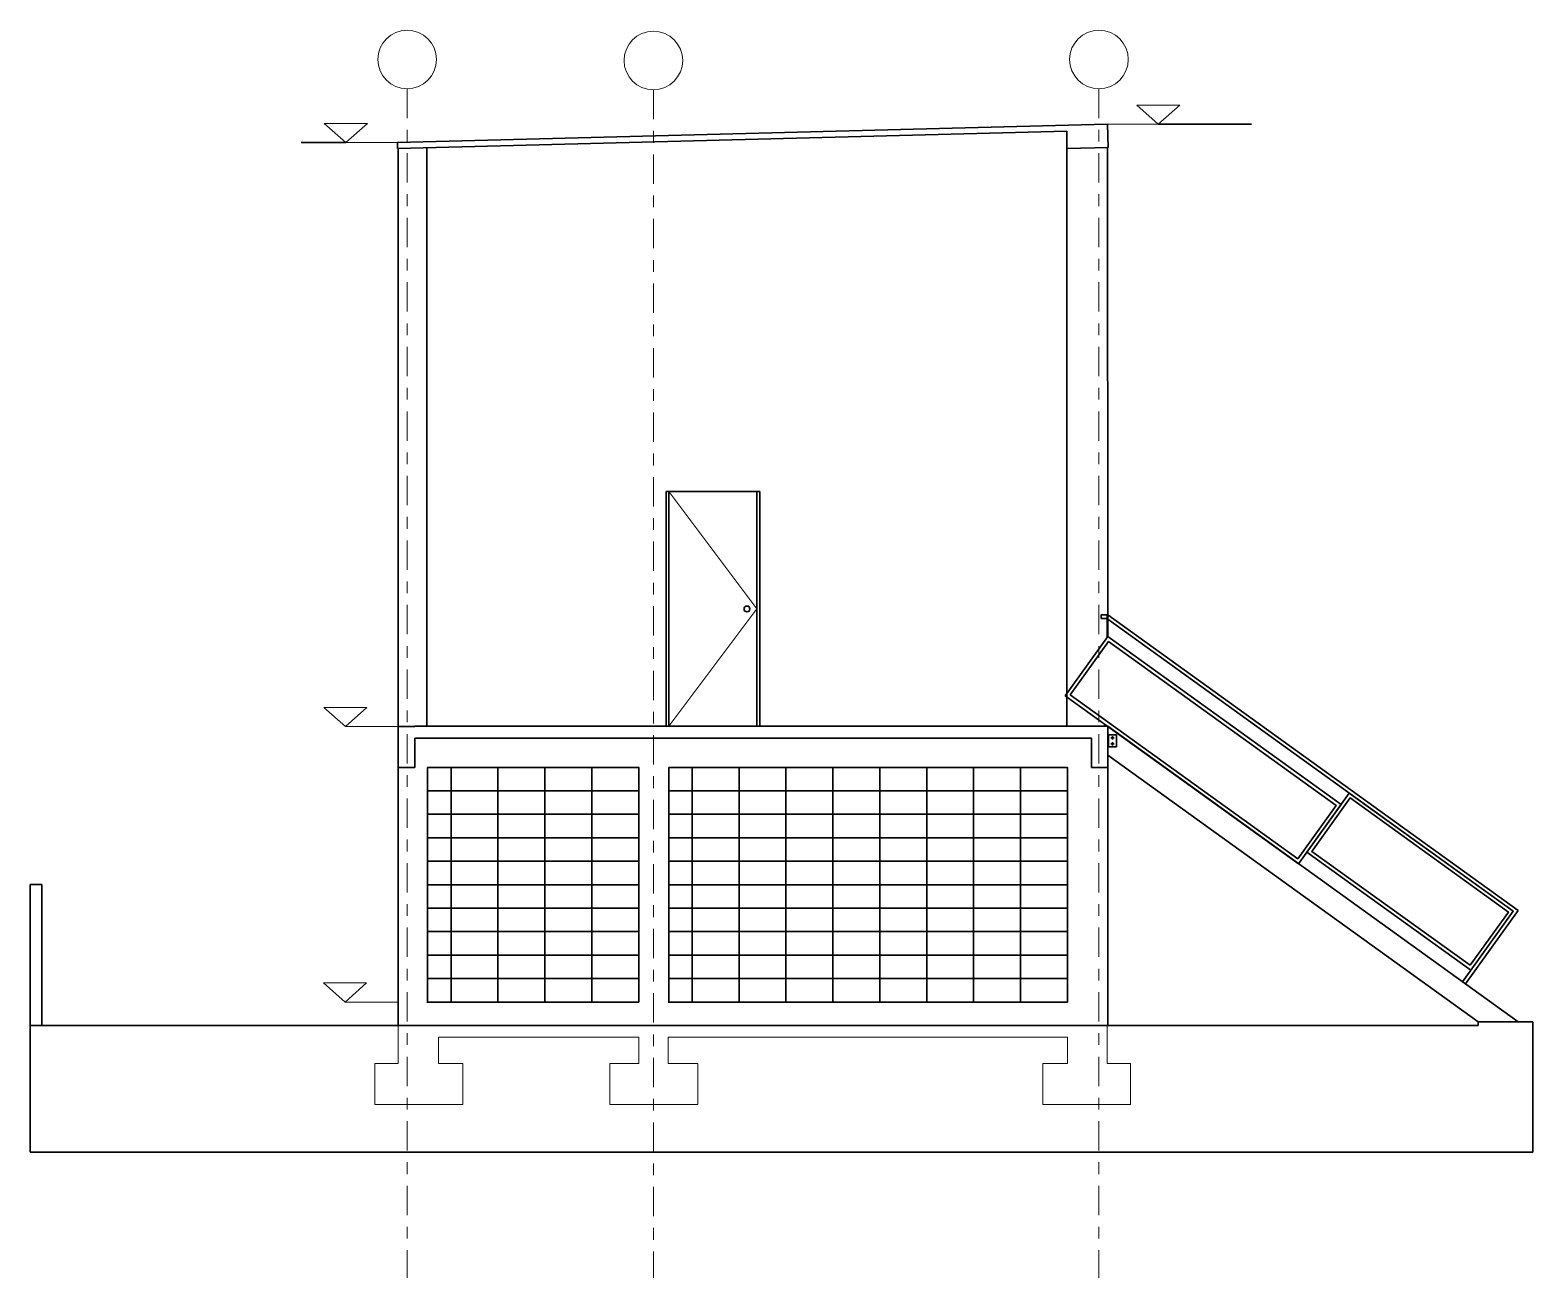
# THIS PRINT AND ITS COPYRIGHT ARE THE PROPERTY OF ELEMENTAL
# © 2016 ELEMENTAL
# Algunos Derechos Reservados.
# Model space of a CAD drawing. Header units: metres. Extents: x -111 to 15, y -108 to -10.
# Drawn here: x -110.85 to -98.04, y -58.62 to -47.99 of the extents above; entities that cross this region are included whole.
import ezdxf

# ---------------------------------------------------------------- set-up
doc = ezdxf.new("R2010")
doc.units = ezdxf.units.M
doc.header["$LTSCALE"] = 5
doc.header["$MEASUREMENT"] = 0
doc.linetypes.add('CENTER', pattern=[2, 1.25, -0.25, 0.25, -0.25])
for name, color, linetype, lineweight in [('A-ANNO-SYMB', 3, 'Continuous', 18), ('A-ELEV-MBE1', 7, 'Continuous', 35), ('A-SECT-MCUT', 7, 'Continuous', 35)]:
    doc.layers.add(name, color=color, linetype=linetype, lineweight=lineweight)

msp = doc.modelspace()

# ---------------------------------------------------------------- linework, layer by layer
at = {"layer": 'A-ANNO-SYMB', "ltscale": 0.003}
for p, q in [((-107.713, -56.473), (-107.713, -56.723)), ((-101.668, -56.473), (-101.668, -56.723)), ((-105.663, -56.573), (-107.371, -56.573)), ((-107.371, -56.573), (-107.371, -56.723)), ((-105.663, -56.573), (-105.663, -56.798)), ((-102.007, -56.572), (-105.413, -56.573)), ((-105.413, -56.573), (-105.413, -56.798)), ((-102.007, -56.572), (-102.007, -56.798)), ((-107.713, -56.648), (-107.713, -56.798)), ((-107.371, -56.648), (-107.371, -56.798)), ((-101.668, -56.648), (-101.668, -56.798)), ((-107.912, -56.798), (-107.912, -57.148)), ((-107.713, -56.798), (-107.912, -56.798)), ((-107.162, -56.798), (-107.371, -56.798)), ((-107.162, -56.798), (-107.162, -57.148)), ((-105.908, -56.798), (-105.908, -57.148)), ((-105.709, -56.798), (-105.908, -56.798)), ((-105.663, -56.798), (-105.709, -56.798)), ((-105.367, -56.798), (-105.413, -56.798)), ((-105.158, -56.798), (-105.367, -56.798)), ((-105.158, -56.798), (-105.158, -57.148)), ((-102.218, -56.798), (-102.218, -57.148)), ((-102.218, -56.798), (-102.007, -56.798)), ((-101.668, -56.798), (-101.468, -56.798)), ((-101.468, -56.798), (-101.468, -57.148)), ((-107.162, -57.148), (-107.912, -57.148)), ((-105.158, -57.148), (-105.908, -57.148)), ((-102.218, -57.148), (-101.468, -57.148))]:
    msp.add_line(p, q, dxfattribs=at)
at = {"layer": 'A-ANNO-SYMB', "linetype": 'CENTER', "ltscale": 0.04}
for points in [[(-107.638, -48.489), (-107.638, -58.625)], [(-105.538, -48.499), (-105.538, -58.625)], [(-101.738, -48.489), (-101.738, -58.625)]]:
    msp.add_lwpolyline(points, dxfattribs=at)
at = {"layer": 'A-ANNO-SYMB'}
for points in [[(-101.232, -48.791), (-101.416, -48.629), (-101.048, -48.629)], [(-108.16, -48.947), (-108.344, -48.785), (-107.976, -48.785)], [(-108.164, -53.924), (-108.348, -53.762), (-107.98, -53.762)], [(-108.167, -56.273), (-108.351, -56.111), (-107.983, -56.111)]]:
    msp.add_lwpolyline(points, close=True, dxfattribs=at)
for points in [[(-101.665, -48.791), (-101.665, -48.791), (-101.392, -48.791), (-101.232, -48.791)], [(-108.16, -48.947), (-108.16, -48.947), (-108.001, -48.947), (-107.68, -48.947)], [(-107.713, -53.924), (-107.713, -53.924), (-108.166, -53.924), (-108.166, -53.924)], [(-107.713, -56.273), (-107.713, -56.273), (-108.167, -56.273), (-108.167, -56.273)]]:
    msp.add_lwpolyline(points, dxfattribs=at)
at = {"layer": 'A-ANNO-SYMB', "ltscale": 0.003, "extrusion": (-4.44089e-16, 5.03198e-31, -1)}
msp.add_lwpolyline([(105.405, -51.923), (104.655, -52.923), (105.405, -53.923)], dxfattribs=at)
at = {"layer": 'A-ANNO-SYMB'}
for centre in [(-107.638, -48.239), (-105.538, -48.249), (-101.738, -48.239)]:
    msp.add_circle(centre, 0.25, dxfattribs=at)
at = {"layer": 'A-ELEV-MBE1'}
for p, q in [((-101.661, -48.99), (-101.665, -48.791)), ((-101.232, -48.791), (-100.437, -48.791)), ((-108.16, -48.947), (-108.542, -48.947)), ((-107.72, -48.999), (-102.013, -48.85)), ((-107.72, -48.948), (-107.72, -48.999)), ((-102.013, -48.85), (-102.013, -48.997)), ((-107.715, -49.147), (-107.715, -48.999)), ((-107.469, -48.992), (-107.469, -53.923)), ((-101.661, -48.99), (-102.013, -48.997)), ((-104.63, -51.923), (-105.43, -51.923)), ((-101.668, -53.166), (-101.668, -52.973)), ((-101.663, -52.973), (-101.668, -52.973)), ((-101.663, -52.973), (-98.163, -55.492)), ((-101.663, -53.159), (-101.663, -52.973)), ((-101.663, -53.01), (-98.205, -55.499)), ((-101.663, -53.923), (-98.163, -56.443)), ((-101.663, -54.17), (-101.663, -53.923)), ((-101.588, -53.997), (-101.663, -53.997)), ((-101.658, -53.997), (-101.658, -54.097)), ((-101.608, -54.022), (-101.638, -54.022)), ((-101.608, -54.072), (-101.638, -54.072)), ((-101.623, -54.037), (-101.623, -54.007)), ((-101.623, -54.057), (-101.623, -54.087)), ((-101.588, -53.997), (-101.588, -54.097)), ((-101.588, -54.097), (-101.663, -54.097)), ((-101.663, -54.17), (-98.505, -56.443)), ((-107.713, -54.273), (-107.713, -56.473)), ((-107.628, -54.273), (-107.578, -54.273)), ((-101.663, -54.273), (-101.663, -56.473)), ((-110.853, -55.271), (-110.853, -56.373)), ((-110.853, -55.271), (-110.853, -56.473)), ((-110.753, -55.271), (-110.853, -55.271)), ((-110.753, -55.271), (-110.853, -55.271)), ((-110.753, -56.373), (-110.753, -55.271)), ((-110.753, -56.473), (-110.753, -55.271)), ((-98.205, -55.499), (-98.638, -56.101)), ((-98.163, -55.492), (-98.614, -56.119)), ((-107.47, -56.273), (-105.663, -56.273)), ((-105.413, -56.273), (-102.007, -56.273)), ((-107.713, -56.473), (-110.853, -56.473)), ((-110.853, -56.473), (-110.853, -57.552)), ((-98.505, -56.473), (-101.663, -56.473)), ((-98.505, -56.443), (-98.038, -56.443)), ((-98.505, -56.443), (-98.505, -56.473)), ((-98.038, -56.443), (-98.038, -57.552)), ((-98.038, -56.443), (-98.038, -57.552)), ((-98.038, -57.552), (-110.853, -57.552))]:
    msp.add_line(p, q, dxfattribs=at)
at = {"layer": 'A-ELEV-MBE1', "extrusion": (-4.44089e-16, 5.03198e-31, -1)}
for p, q in [((-105.43, -51.923), (-105.43, -53.923)), ((-105.405, -53.923), (-105.405, -51.923)), ((-105.405, -53.923), (-105.405, -51.923)), ((-104.655, -51.923), (-105.405, -51.923)), ((-104.655, -51.923), (-104.655, -53.923)), ((-104.655, -51.923), (-104.655, -53.923)), ((-104.63, -53.923), (-104.63, -51.923)), ((-104.63, -53.923), (-105.43, -53.923)), ((-104.655, -53.923), (-105.405, -53.923)), ((-104.655, -53.923), (-105.405, -53.923)), ((-104.655, -53.923), (-105.405, -53.923))]:
    msp.add_line(p, q, dxfattribs=at)
at = {"layer": 'A-ELEV-MBE1'}
for points in [[(-107.72, -48.948), (-101.668, -48.791), (-101.668, -48.791), (-101.668, -48.791), (-101.668, -48.791), (-101.668, -48.791), (-101.668, -48.791)], [(-102.013, -53.923), (-102.013, -48.997)], [(-101.664, -48.99), (-101.663, -52.973)], [(-107.713, -53.923), (-107.713, -53.923), (-107.715, -49.147), (-107.715, -49.147)], [(-107.713, -56.473), (-101.663, -56.473)]]:
    msp.add_lwpolyline(points, dxfattribs=at)
for points in [[(-101.668, -53.003), (-101.668, -52.973), (-101.718, -52.973), (-101.718, -53.003)], [(-102.025, -53.663), (-101.663, -53.159), (-99.674, -54.591), (-100.037, -55.094)], [(-101.983, -53.656), (-101.656, -53.201), (-99.716, -54.597), (-100.043, -55.052)], [(-107.463, -54.273), (-107.263, -54.273), (-107.263, -54.473), (-107.463, -54.473)], [(-107.263, -54.273), (-106.863, -54.273), (-106.863, -54.473), (-107.263, -54.473)], [(-106.863, -54.273), (-106.463, -54.273), (-106.463, -54.473), (-106.863, -54.473)], [(-106.463, -54.273), (-106.063, -54.273), (-106.063, -54.473), (-106.463, -54.473)], [(-106.063, -54.273), (-105.663, -54.273), (-105.663, -54.473), (-106.063, -54.473)], [(-105.407, -54.273), (-105.207, -54.273), (-105.207, -54.473), (-105.407, -54.473)], [(-105.207, -54.273), (-104.807, -54.273), (-104.807, -54.473), (-105.207, -54.473)], [(-104.807, -54.273), (-104.407, -54.273), (-104.407, -54.473), (-104.807, -54.473)], [(-104.407, -54.273), (-104.007, -54.273), (-104.007, -54.473), (-104.407, -54.473)], [(-104.007, -54.273), (-103.607, -54.273), (-103.607, -54.473), (-104.007, -54.473)], [(-103.607, -54.273), (-103.207, -54.273), (-103.207, -54.473), (-103.607, -54.473)], [(-103.207, -54.273), (-102.807, -54.273), (-102.807, -54.473), (-103.207, -54.473)], [(-102.807, -54.273), (-102.407, -54.273), (-102.407, -54.473), (-102.807, -54.473)], [(-102.407, -54.273), (-102.007, -54.273), (-102.007, -54.473), (-102.407, -54.473)], [(-107.463, -54.473), (-107.263, -54.473), (-107.263, -54.673), (-107.463, -54.673)], [(-107.263, -54.473), (-106.863, -54.473), (-106.863, -54.673), (-107.263, -54.673)], [(-106.863, -54.473), (-106.463, -54.473), (-106.463, -54.673), (-106.863, -54.673)], [(-106.463, -54.473), (-106.063, -54.473), (-106.063, -54.673), (-106.463, -54.673)], [(-106.063, -54.473), (-105.663, -54.473), (-105.663, -54.673), (-106.063, -54.673)], [(-105.407, -54.473), (-105.207, -54.473), (-105.207, -54.673), (-105.407, -54.673)], [(-105.207, -54.473), (-104.807, -54.473), (-104.807, -54.673), (-105.207, -54.673)], [(-104.807, -54.473), (-104.407, -54.473), (-104.407, -54.673), (-104.807, -54.673)], [(-104.407, -54.473), (-104.007, -54.473), (-104.007, -54.673), (-104.407, -54.673)], [(-104.007, -54.473), (-103.607, -54.473), (-103.607, -54.673), (-104.007, -54.673)], [(-103.607, -54.473), (-103.207, -54.473), (-103.207, -54.673), (-103.607, -54.673)], [(-103.207, -54.473), (-102.807, -54.473), (-102.807, -54.673), (-103.207, -54.673)], [(-102.807, -54.473), (-102.407, -54.473), (-102.407, -54.673), (-102.807, -54.673)], [(-102.407, -54.473), (-102.007, -54.473), (-102.007, -54.673), (-102.407, -54.673)], [(-98.567, -56.002), (-99.966, -54.995), (-99.604, -54.492), (-98.205, -55.499)], [(-98.574, -55.96), (-99.924, -54.989), (-99.597, -54.534), (-98.247, -55.506)], [(-107.463, -54.673), (-107.263, -54.673), (-107.263, -54.873), (-107.463, -54.873)], [(-107.263, -54.673), (-106.863, -54.673), (-106.863, -54.873), (-107.263, -54.873)], [(-106.863, -54.673), (-106.463, -54.673), (-106.463, -54.873), (-106.863, -54.873)], [(-106.463, -54.673), (-106.063, -54.673), (-106.063, -54.873), (-106.463, -54.873)], [(-106.063, -54.673), (-105.663, -54.673), (-105.663, -54.873), (-106.063, -54.873)], [(-105.407, -54.673), (-105.207, -54.673), (-105.207, -54.873), (-105.407, -54.873)], [(-105.207, -54.673), (-104.807, -54.673), (-104.807, -54.873), (-105.207, -54.873)], [(-104.807, -54.673), (-104.407, -54.673), (-104.407, -54.873), (-104.807, -54.873)], [(-104.407, -54.673), (-104.007, -54.673), (-104.007, -54.873), (-104.407, -54.873)], [(-104.007, -54.673), (-103.607, -54.673), (-103.607, -54.873), (-104.007, -54.873)], [(-103.607, -54.673), (-103.207, -54.673), (-103.207, -54.873), (-103.607, -54.873)], [(-103.207, -54.673), (-102.807, -54.673), (-102.807, -54.873), (-103.207, -54.873)], [(-102.807, -54.673), (-102.407, -54.673), (-102.407, -54.873), (-102.807, -54.873)], [(-102.407, -54.673), (-102.007, -54.673), (-102.007, -54.873), (-102.407, -54.873)], [(-107.463, -54.873), (-107.263, -54.873), (-107.263, -55.073), (-107.463, -55.073)], [(-107.263, -54.873), (-106.863, -54.873), (-106.863, -55.073), (-107.263, -55.073)], [(-106.863, -54.873), (-106.463, -54.873), (-106.463, -55.073), (-106.863, -55.073)], [(-106.463, -54.873), (-106.063, -54.873), (-106.063, -55.073), (-106.463, -55.073)], [(-106.063, -54.873), (-105.663, -54.873), (-105.663, -55.073), (-106.063, -55.073)], [(-105.407, -54.873), (-105.207, -54.873), (-105.207, -55.073), (-105.407, -55.073)], [(-105.207, -54.873), (-104.807, -54.873), (-104.807, -55.073), (-105.207, -55.073)], [(-104.807, -54.873), (-104.407, -54.873), (-104.407, -55.073), (-104.807, -55.073)], [(-104.407, -54.873), (-104.007, -54.873), (-104.007, -55.073), (-104.407, -55.073)], [(-104.007, -54.873), (-103.607, -54.873), (-103.607, -55.073), (-104.007, -55.073)], [(-103.607, -54.873), (-103.207, -54.873), (-103.207, -55.073), (-103.607, -55.073)], [(-103.207, -54.873), (-102.807, -54.873), (-102.807, -55.073), (-103.207, -55.073)], [(-102.807, -54.873), (-102.407, -54.873), (-102.407, -55.073), (-102.807, -55.073)], [(-102.407, -54.873), (-102.007, -54.873), (-102.007, -55.073), (-102.407, -55.073)], [(-107.463, -55.073), (-107.263, -55.073), (-107.263, -55.273), (-107.463, -55.273)], [(-107.263, -55.073), (-106.863, -55.073), (-106.863, -55.273), (-107.263, -55.273)], [(-106.863, -55.073), (-106.463, -55.073), (-106.463, -55.273), (-106.863, -55.273)], [(-106.463, -55.073), (-106.063, -55.073), (-106.063, -55.273), (-106.463, -55.273)], [(-106.063, -55.073), (-105.663, -55.073), (-105.663, -55.273), (-106.063, -55.273)], [(-105.407, -55.073), (-105.207, -55.073), (-105.207, -55.273), (-105.407, -55.273)], [(-105.207, -55.073), (-104.807, -55.073), (-104.807, -55.273), (-105.207, -55.273)], [(-104.807, -55.073), (-104.407, -55.073), (-104.407, -55.273), (-104.807, -55.273)], [(-104.407, -55.073), (-104.007, -55.073), (-104.007, -55.273), (-104.407, -55.273)], [(-104.007, -55.073), (-103.607, -55.073), (-103.607, -55.273), (-104.007, -55.273)], [(-103.607, -55.073), (-103.207, -55.073), (-103.207, -55.273), (-103.607, -55.273)], [(-103.207, -55.073), (-102.807, -55.073), (-102.807, -55.273), (-103.207, -55.273)], [(-102.807, -55.073), (-102.407, -55.073), (-102.407, -55.273), (-102.807, -55.273)], [(-102.407, -55.073), (-102.007, -55.073), (-102.007, -55.273), (-102.407, -55.273)], [(-107.463, -55.273), (-107.263, -55.273), (-107.263, -55.473), (-107.463, -55.473)], [(-107.263, -55.273), (-106.863, -55.273), (-106.863, -55.473), (-107.263, -55.473)], [(-106.863, -55.273), (-106.463, -55.273), (-106.463, -55.473), (-106.863, -55.473)], [(-106.463, -55.273), (-106.063, -55.273), (-106.063, -55.473), (-106.463, -55.473)], [(-106.063, -55.273), (-105.663, -55.273), (-105.663, -55.473), (-106.063, -55.473)], [(-105.407, -55.273), (-105.207, -55.273), (-105.207, -55.473), (-105.407, -55.473)], [(-105.207, -55.273), (-104.807, -55.273), (-104.807, -55.473), (-105.207, -55.473)], [(-104.807, -55.273), (-104.407, -55.273), (-104.407, -55.473), (-104.807, -55.473)], [(-104.407, -55.273), (-104.007, -55.273), (-104.007, -55.473), (-104.407, -55.473)], [(-104.007, -55.273), (-103.607, -55.273), (-103.607, -55.473), (-104.007, -55.473)], [(-103.607, -55.273), (-103.207, -55.273), (-103.207, -55.473), (-103.607, -55.473)], [(-103.207, -55.273), (-102.807, -55.273), (-102.807, -55.473), (-103.207, -55.473)], [(-102.807, -55.273), (-102.407, -55.273), (-102.407, -55.473), (-102.807, -55.473)], [(-102.407, -55.273), (-102.007, -55.273), (-102.007, -55.473), (-102.407, -55.473)], [(-107.463, -55.473), (-107.263, -55.473), (-107.263, -55.673), (-107.463, -55.673)], [(-107.263, -55.473), (-106.863, -55.473), (-106.863, -55.673), (-107.263, -55.673)], [(-106.863, -55.473), (-106.463, -55.473), (-106.463, -55.673), (-106.863, -55.673)], [(-106.463, -55.473), (-106.063, -55.473), (-106.063, -55.673), (-106.463, -55.673)], [(-106.063, -55.473), (-105.663, -55.473), (-105.663, -55.673), (-106.063, -55.673)], [(-105.407, -55.473), (-105.207, -55.473), (-105.207, -55.673), (-105.407, -55.673)], [(-105.207, -55.473), (-104.807, -55.473), (-104.807, -55.673), (-105.207, -55.673)], [(-104.807, -55.473), (-104.407, -55.473), (-104.407, -55.673), (-104.807, -55.673)], [(-104.407, -55.473), (-104.007, -55.473), (-104.007, -55.673), (-104.407, -55.673)], [(-104.007, -55.473), (-103.607, -55.473), (-103.607, -55.673), (-104.007, -55.673)], [(-103.607, -55.473), (-103.207, -55.473), (-103.207, -55.673), (-103.607, -55.673)], [(-103.207, -55.473), (-102.807, -55.473), (-102.807, -55.673), (-103.207, -55.673)], [(-102.807, -55.473), (-102.407, -55.473), (-102.407, -55.673), (-102.807, -55.673)], [(-102.407, -55.473), (-102.007, -55.473), (-102.007, -55.673), (-102.407, -55.673)], [(-107.463, -55.673), (-107.263, -55.673), (-107.263, -55.873), (-107.463, -55.873)], [(-107.263, -55.673), (-106.863, -55.673), (-106.863, -55.873), (-107.263, -55.873)], [(-106.863, -55.673), (-106.463, -55.673), (-106.463, -55.873), (-106.863, -55.873)], [(-106.463, -55.673), (-106.063, -55.673), (-106.063, -55.873), (-106.463, -55.873)], [(-106.063, -55.673), (-105.663, -55.673), (-105.663, -55.873), (-106.063, -55.873)], [(-105.407, -55.673), (-105.207, -55.673), (-105.207, -55.873), (-105.407, -55.873)], [(-105.207, -55.673), (-104.807, -55.673), (-104.807, -55.873), (-105.207, -55.873)], [(-104.807, -55.673), (-104.407, -55.673), (-104.407, -55.873), (-104.807, -55.873)], [(-104.407, -55.673), (-104.007, -55.673), (-104.007, -55.873), (-104.407, -55.873)], [(-104.007, -55.673), (-103.607, -55.673), (-103.607, -55.873), (-104.007, -55.873)], [(-103.607, -55.673), (-103.207, -55.673), (-103.207, -55.873), (-103.607, -55.873)], [(-103.207, -55.673), (-102.807, -55.673), (-102.807, -55.873), (-103.207, -55.873)], [(-102.807, -55.673), (-102.407, -55.673), (-102.407, -55.873), (-102.807, -55.873)], [(-102.407, -55.673), (-102.007, -55.673), (-102.007, -55.873), (-102.407, -55.873)], [(-107.463, -55.873), (-107.263, -55.873), (-107.263, -56.073), (-107.463, -56.073)], [(-107.263, -55.873), (-106.863, -55.873), (-106.863, -56.073), (-107.263, -56.073)], [(-106.863, -55.873), (-106.463, -55.873), (-106.463, -56.073), (-106.863, -56.073)], [(-106.463, -55.873), (-106.063, -55.873), (-106.063, -56.073), (-106.463, -56.073)], [(-106.063, -55.873), (-105.663, -55.873), (-105.663, -56.073), (-106.063, -56.073)], [(-105.407, -55.873), (-105.207, -55.873), (-105.207, -56.073), (-105.407, -56.073)], [(-105.207, -55.873), (-104.807, -55.873), (-104.807, -56.073), (-105.207, -56.073)], [(-104.807, -55.873), (-104.407, -55.873), (-104.407, -56.073), (-104.807, -56.073)], [(-104.407, -55.873), (-104.007, -55.873), (-104.007, -56.073), (-104.407, -56.073)], [(-104.007, -55.873), (-103.607, -55.873), (-103.607, -56.073), (-104.007, -56.073)], [(-103.607, -55.873), (-103.207, -55.873), (-103.207, -56.073), (-103.607, -56.073)], [(-103.207, -55.873), (-102.807, -55.873), (-102.807, -56.073), (-103.207, -56.073)], [(-102.807, -55.873), (-102.407, -55.873), (-102.407, -56.073), (-102.807, -56.073)], [(-102.407, -55.873), (-102.007, -55.873), (-102.007, -56.073), (-102.407, -56.073)], [(-107.463, -56.073), (-107.263, -56.073), (-107.263, -56.273), (-107.463, -56.273)], [(-107.263, -56.073), (-106.863, -56.073), (-106.863, -56.273), (-107.263, -56.273)], [(-106.863, -56.073), (-106.463, -56.073), (-106.463, -56.273), (-106.863, -56.273)], [(-106.463, -56.073), (-106.063, -56.073), (-106.063, -56.273), (-106.463, -56.273)], [(-106.063, -56.073), (-105.663, -56.073), (-105.663, -56.273), (-106.063, -56.273)], [(-105.407, -56.073), (-105.207, -56.073), (-105.207, -56.273), (-105.407, -56.273)], [(-105.207, -56.073), (-104.807, -56.073), (-104.807, -56.273), (-105.207, -56.273)], [(-104.807, -56.073), (-104.407, -56.073), (-104.407, -56.273), (-104.807, -56.273)], [(-104.407, -56.073), (-104.007, -56.073), (-104.007, -56.273), (-104.407, -56.273)], [(-104.007, -56.073), (-103.607, -56.073), (-103.607, -56.273), (-104.007, -56.273)], [(-103.607, -56.073), (-103.207, -56.073), (-103.207, -56.273), (-103.607, -56.273)], [(-102.807, -56.073), (-102.407, -56.073), (-102.407, -56.273), (-102.807, -56.273)], [(-102.407, -56.073), (-102.007, -56.073), (-102.007, -56.273), (-102.407, -56.273)]]:
    msp.add_lwpolyline(points, close=True, dxfattribs=at)
at = {"layer": 'A-ELEV-MBE1', "extrusion": (-4.44089e-16, 5.03198e-31, -1)}
msp.add_circle((104.74, -52.923), 0.025, dxfattribs=at)
at = {"layer": 'A-ELEV-MBE1'}
for centre in [(-101.623, -54.022), (-101.623, -54.072)]:
    msp.add_circle(centre, 0.005, dxfattribs=at)
at = {"layer": 'A-SECT-MCUT'}
for p, q in [((-101.803, -53.923), (-101.663, -53.923)), ((-101.663, -53.923), (-101.663, -54.273)), ((-101.803, -54.273), (-101.803, -54.023)), ((-101.663, -54.273), (-101.803, -54.273))]:
    msp.add_line(p, q, dxfattribs=at)
for points in [[(-107.573, -54.023), (-107.573, -54.273), (-107.713, -54.273), (-107.713, -53.924), (-107.573, -53.924)], [(-107.573, -53.924), (-107.573, -53.923), (-101.803, -53.923)], [(-101.803, -54.023), (-107.573, -54.023)]]:
    msp.add_lwpolyline(points, dxfattribs=at)

doc.saveas('drawing.dxf')
